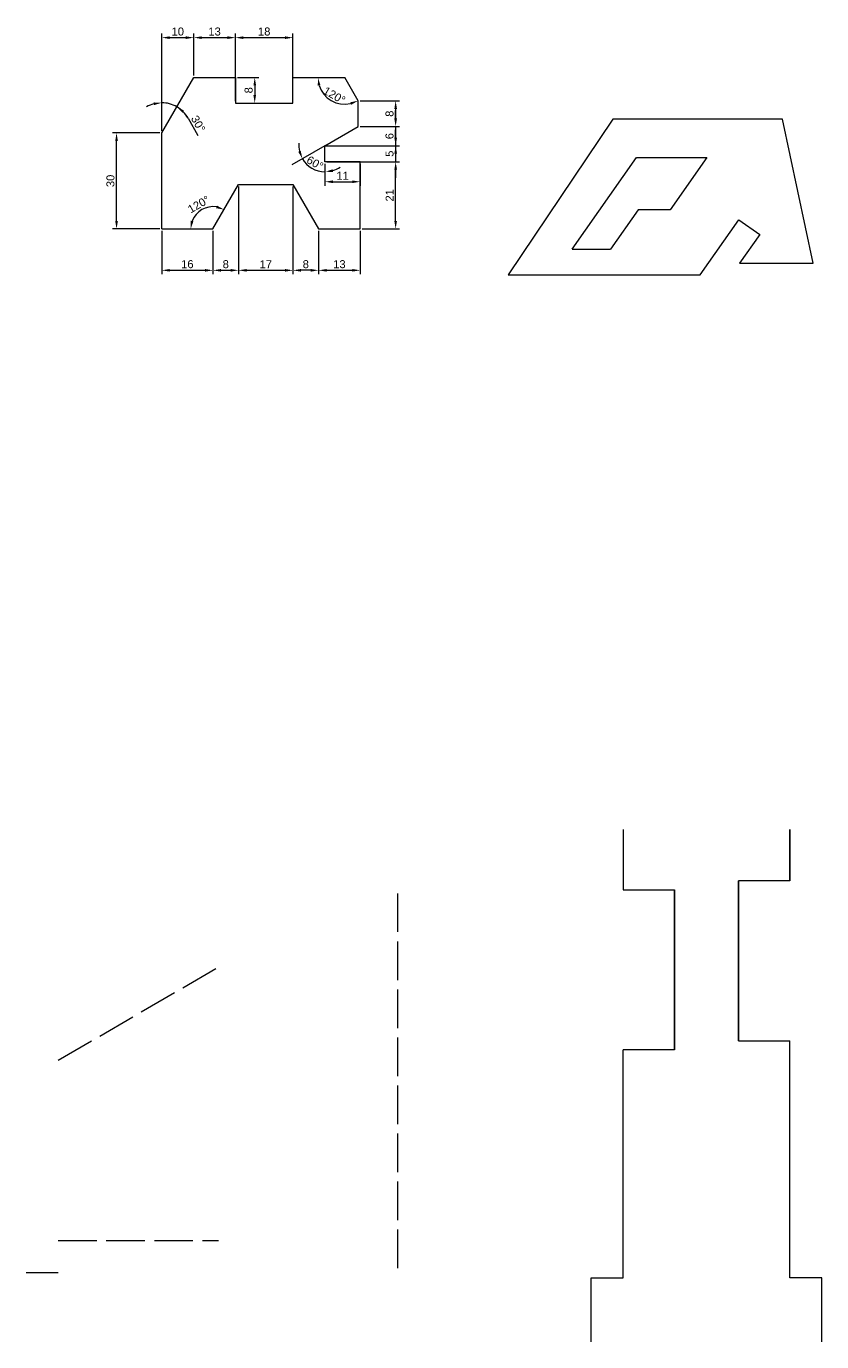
# Model space of a CAD drawing. Header units: millimetres. Extents: x -485 to 1, y -146 to 620.
# Drawn here: x -484.9 to -236.4, y -146.2 to 264.8 of the extents above; entities that cross this region are included whole.
import ezdxf

# ---------------------------------------------------------------- set-up
doc = ezdxf.new("R2010")
doc.units = ezdxf.units.MM
doc.linetypes.add('ACAD_ISO02W100', pattern=[15, 12, -3])
doc.styles.get("Standard").update_dxf_attribs({"font": 'arial.ttf'})
doc.dimstyles.new('ISO-25', dxfattribs={"dimtxt": 2.5, "dimasz": 2.5, "dimexe": 1.25, "dimexo": 0.625, "dimtad": 1, "dimtxsty": 'Standard', "dimcen": 2.5, "dimadec": 0, "dimazin": 0, "dimtfac": 1, "dimtmove": 0, "dimatfit": 3, "dimfxl": 1, "dimarcsym": 0})

# ---------------------------------------------------------------- blocks, each defined once
blk = doc.blocks.new('*D41')
at = {"color": 0, "lineweight": -2, "transparency": 16777216}
for p, q in [((-443.21, 231.5), (-457.96, 231.5)), ((-456.71, 204), (-456.71, 229)), ((-443.21, 201.5), (-457.96, 201.5))]:
    blk.add_line(p, q, dxfattribs=at)
at = {"color": 0, "transparency": 16777216}
for points in [[(-457.12, 229), (-456.29, 229), (-456.71, 231.5)], [(-457.12, 204), (-456.29, 204), (-456.71, 201.5)]]:
    blk.add_solid(points, dxfattribs=at)
at = {"layer": 'Defpoints', "color": 0, "transparency": 16777216}
for p in [(-456.71, 231.5), (-442.58, 231.5), (-442.58, 201.5)]:
    blk.add_point(p, dxfattribs=at)
at = {"color": 0, "transparency": 16777216, "insert": (-458.61, 216.5), "char_height": 2.5, "attachment_point": 5, "rotation": 90}
blk.add_mtext('30', dxfattribs=at)
blk = doc.blocks.new('*D42')
at = {"color": 0, "lineweight": -2, "transparency": 16777216}
for p, q in [((-442.58, 232.13), (-442.58, 262.51)), ((-440.08, 261.26), (-435.08, 261.26)), ((-432.58, 249.45), (-432.58, 262.51))]:
    blk.add_line(p, q, dxfattribs=at)
at = {"color": 0, "transparency": 16777216}
for points in [[(-440.08, 261.68), (-440.08, 260.84), (-442.58, 261.26)], [(-435.08, 261.68), (-435.08, 260.84), (-432.58, 261.26)]]:
    blk.add_solid(points, dxfattribs=at)
at = {"layer": 'Defpoints', "color": 0, "transparency": 16777216}
for p in [(-432.58, 261.26), (-432.58, 248.82), (-442.58, 231.5)]:
    blk.add_point(p, dxfattribs=at)
at = {"color": 0, "transparency": 16777216, "insert": (-437.58, 263.16), "char_height": 2.5, "attachment_point": 5}
blk.add_mtext('10', dxfattribs=at)
blk = doc.blocks.new('*D43')
at = {"color": 0, "lineweight": -2, "transparency": 16777216}
for p, q in [((-432.58, 249.45), (-432.58, 262.51)), ((-430.08, 261.26), (-422.08, 261.26)), ((-419.58, 249.45), (-419.58, 262.51))]:
    blk.add_line(p, q, dxfattribs=at)
at = {"color": 0, "transparency": 16777216}
for points in [[(-430.08, 261.68), (-430.08, 260.84), (-432.58, 261.26)], [(-422.08, 261.68), (-422.08, 260.84), (-419.58, 261.26)]]:
    blk.add_solid(points, dxfattribs=at)
at = {"layer": 'Defpoints', "color": 0, "transparency": 16777216}
for p in [(-419.58, 261.26), (-432.58, 248.82), (-419.58, 248.82)]:
    blk.add_point(p, dxfattribs=at)
at = {"color": 0, "transparency": 16777216, "insert": (-426.08, 263.16), "char_height": 2.5, "attachment_point": 5}
blk.add_mtext('13', dxfattribs=at)
blk = doc.blocks.new('*D44')
at = {"color": 0, "lineweight": -2, "transparency": 16777216}
for p, q in [((-419.58, 241.45), (-419.58, 262.51)), ((-417.08, 261.26), (-404.08, 261.26)), ((-401.58, 241.45), (-401.58, 262.51))]:
    blk.add_line(p, q, dxfattribs=at)
at = {"color": 0, "transparency": 16777216}
for points in [[(-417.08, 261.68), (-417.08, 260.84), (-419.58, 261.26)], [(-404.08, 261.68), (-404.08, 260.84), (-401.58, 261.26)]]:
    blk.add_solid(points, dxfattribs=at)
at = {"layer": 'Defpoints', "color": 0, "transparency": 16777216}
for p in [(-401.58, 261.26), (-419.58, 240.82), (-401.58, 240.82)]:
    blk.add_point(p, dxfattribs=at)
at = {"color": 0, "transparency": 16777216, "insert": (-410.58, 263.16), "char_height": 2.5, "attachment_point": 5}
blk.add_mtext('18', dxfattribs=at)
blk = doc.blocks.new('*D45')
at = {"color": 0, "lineweight": -2, "transparency": 16777216}
for p, q in [((-418.96, 248.82), (-412.28, 248.82)), ((-413.53, 246.32), (-413.53, 243.32)), ((-418.96, 240.82), (-412.28, 240.82))]:
    blk.add_line(p, q, dxfattribs=at)
at = {"color": 0, "transparency": 16777216}
for points in [[(-413.95, 246.32), (-413.12, 246.32), (-413.53, 248.82)], [(-413.95, 243.32), (-413.12, 243.32), (-413.53, 240.82)]]:
    blk.add_solid(points, dxfattribs=at)
at = {"layer": 'Defpoints', "color": 0, "transparency": 16777216}
for p in [(-419.58, 248.82), (-419.58, 240.82), (-413.53, 240.82)]:
    blk.add_point(p, dxfattribs=at)
at = {"color": 0, "transparency": 16777216, "insert": (-415.44, 244.82), "char_height": 2.5, "attachment_point": 5, "rotation": 90}
blk.add_mtext('8', dxfattribs=at)
blk = doc.blocks.new('*D46')
at = {"color": 0, "lineweight": -2, "transparency": 16777216}
for p, q in [((-380.57, 241.5), (-368.26, 241.5)), ((-369.51, 239), (-369.51, 236)), ((-380.57, 233.5), (-368.26, 233.5))]:
    blk.add_line(p, q, dxfattribs=at)
at = {"color": 0, "transparency": 16777216}
for points in [[(-369.92, 239), (-369.09, 239), (-369.51, 241.5)], [(-369.92, 236), (-369.09, 236), (-369.51, 233.5)]]:
    blk.add_solid(points, dxfattribs=at)
at = {"layer": 'Defpoints', "color": 0, "transparency": 16777216}
for p in [(-381.19, 241.5), (-381.19, 233.5), (-369.51, 233.5)]:
    blk.add_point(p, dxfattribs=at)
at = {"color": 0, "transparency": 16777216, "insert": (-371.41, 237.5), "char_height": 2.5, "attachment_point": 5, "rotation": 90}
blk.add_mtext('8', dxfattribs=at)
blk = doc.blocks.new('*D47')
at = {"color": 0, "lineweight": -2, "transparency": 16777216}
for p, q in [((-369.51, 236), (-369.51, 238.5)), ((-380.57, 233.5), (-368.26, 233.5)), ((-369.51, 233.5), (-369.51, 227.5)), ((-390.96, 227.5), (-368.26, 227.5)), ((-369.51, 225), (-369.51, 222.5))]:
    blk.add_line(p, q, dxfattribs=at)
at = {"color": 0, "transparency": 16777216}
for points in [[(-369.92, 236), (-369.09, 236), (-369.51, 233.5)], [(-369.92, 225), (-369.09, 225), (-369.51, 227.5)]]:
    blk.add_solid(points, dxfattribs=at)
at = {"layer": 'Defpoints', "color": 0, "transparency": 16777216}
for p in [(-381.19, 233.5), (-391.58, 227.5), (-369.51, 227.5)]:
    blk.add_point(p, dxfattribs=at)
at = {"color": 0, "transparency": 16777216, "insert": (-371.41, 230.5), "char_height": 2.5, "attachment_point": 5, "rotation": 90}
blk.add_mtext('6', dxfattribs=at)
blk = doc.blocks.new('*D48')
at = {"color": 0, "lineweight": -2, "transparency": 16777216}
for p, q in [((-369.51, 230), (-369.51, 232.5)), ((-390.96, 227.5), (-368.26, 227.5)), ((-369.51, 227.5), (-369.51, 222.5)), ((-390.96, 222.5), (-368.26, 222.5)), ((-369.51, 220), (-369.51, 217.5))]:
    blk.add_line(p, q, dxfattribs=at)
at = {"color": 0, "transparency": 16777216}
for points in [[(-369.92, 230), (-369.09, 230), (-369.51, 227.5)], [(-369.92, 220), (-369.09, 220), (-369.51, 222.5)]]:
    blk.add_solid(points, dxfattribs=at)
at = {"layer": 'Defpoints', "color": 0, "transparency": 16777216}
for p in [(-391.58, 227.5), (-391.58, 222.5), (-369.51, 222.5)]:
    blk.add_point(p, dxfattribs=at)
at = {"color": 0, "transparency": 16777216, "insert": (-371.4, 225), "char_height": 2.5, "attachment_point": 5, "rotation": 90}
blk.add_mtext('5', dxfattribs=at)
blk = doc.blocks.new('*D49')
at = {"color": 0, "lineweight": -2, "transparency": 16777216}
for p, q in [((-391.58, 221.88), (-391.58, 214.99)), ((-380.58, 221.88), (-380.58, 214.99)), ((-389.08, 216.24), (-383.08, 216.24))]:
    blk.add_line(p, q, dxfattribs=at)
at = {"color": 0, "transparency": 16777216}
for points in [[(-389.08, 216.66), (-389.08, 215.82), (-391.58, 216.24)], [(-383.08, 216.66), (-383.08, 215.82), (-380.58, 216.24)]]:
    blk.add_solid(points, dxfattribs=at)
at = {"layer": 'Defpoints', "color": 0, "transparency": 16777216}
for p in [(-391.58, 222.5), (-380.58, 222.5), (-380.58, 216.24)]:
    blk.add_point(p, dxfattribs=at)
at = {"color": 0, "transparency": 16777216, "insert": (-386.08, 218.12), "char_height": 2.5, "attachment_point": 5}
blk.add_mtext('11', dxfattribs=at)
blk = doc.blocks.new('*D50')
at = {"color": 0, "lineweight": -2, "transparency": 16777216}
for p, q in [((-379.96, 222.5), (-368.26, 222.5)), ((-369.51, 204), (-369.51, 220)), ((-379.96, 201.5), (-368.26, 201.5))]:
    blk.add_line(p, q, dxfattribs=at)
at = {"color": 0, "transparency": 16777216}
for points in [[(-369.92, 220), (-369.09, 220), (-369.51, 222.5)], [(-369.92, 204), (-369.09, 204), (-369.51, 201.5)]]:
    blk.add_solid(points, dxfattribs=at)
at = {"layer": 'Defpoints', "color": 0, "transparency": 16777216}
for p in [(-380.58, 222.5), (-369.51, 222.5), (-380.58, 201.5)]:
    blk.add_point(p, dxfattribs=at)
at = {"color": 0, "transparency": 16777216, "insert": (-371.39, 212), "char_height": 2.5, "attachment_point": 5, "rotation": 90}
blk.add_mtext('21', dxfattribs=at)
blk = doc.blocks.new('*D51')
at = {"color": 0, "lineweight": -2, "transparency": 16777216}
for p, q in [((-418.58, 214.74), (-418.58, 187.32)), ((-401.58, 214.74), (-401.58, 187.32)), ((-416.08, 188.57), (-404.08, 188.57))]:
    blk.add_line(p, q, dxfattribs=at)
at = {"color": 0, "transparency": 16777216}
for points in [[(-416.08, 188.98), (-416.08, 188.15), (-418.58, 188.57)], [(-404.08, 188.98), (-404.08, 188.15), (-401.58, 188.57)]]:
    blk.add_solid(points, dxfattribs=at)
at = {"layer": 'Defpoints', "color": 0, "transparency": 16777216}
for p in [(-418.58, 215.36), (-401.58, 215.36), (-401.58, 188.57)]:
    blk.add_point(p, dxfattribs=at)
at = {"color": 0, "transparency": 16777216, "insert": (-410.08, 190.45), "char_height": 2.5, "attachment_point": 5}
blk.add_mtext('17', dxfattribs=at)
blk = doc.blocks.new('*D52')
at = {"color": 0, "lineweight": -2, "transparency": 16777216}
for p, q in [((-426.58, 200.88), (-426.58, 187.32)), ((-418.58, 200.88), (-418.58, 187.32)), ((-424.08, 188.57), (-421.08, 188.57))]:
    blk.add_line(p, q, dxfattribs=at)
at = {"color": 0, "transparency": 16777216}
for points in [[(-424.08, 188.98), (-424.08, 188.15), (-426.58, 188.57)], [(-421.08, 188.98), (-421.08, 188.15), (-418.58, 188.57)]]:
    blk.add_solid(points, dxfattribs=at)
at = {"layer": 'Defpoints', "color": 0, "transparency": 16777216}
for p in [(-426.58, 201.5), (-418.58, 201.5), (-418.58, 188.57)]:
    blk.add_point(p, dxfattribs=at)
at = {"color": 0, "transparency": 16777216, "insert": (-422.58, 190.47), "char_height": 2.5, "attachment_point": 5}
blk.add_mtext('8', dxfattribs=at)
blk = doc.blocks.new('*D53')
at = {"color": 0, "lineweight": -2, "transparency": 16777216}
for p, q in [((-401.58, 200.88), (-401.58, 187.32)), ((-393.58, 200.88), (-393.58, 187.32)), ((-396.08, 188.57), (-399.08, 188.57))]:
    blk.add_line(p, q, dxfattribs=at)
at = {"color": 0, "transparency": 16777216}
for points in [[(-399.08, 188.98), (-399.08, 188.15), (-401.58, 188.57)], [(-396.08, 188.98), (-396.08, 188.15), (-393.58, 188.57)]]:
    blk.add_solid(points, dxfattribs=at)
at = {"layer": 'Defpoints', "color": 0, "transparency": 16777216}
for p in [(-401.58, 201.5), (-393.58, 201.5), (-401.58, 188.57)]:
    blk.add_point(p, dxfattribs=at)
at = {"color": 0, "transparency": 16777216, "insert": (-397.58, 190.47), "char_height": 2.5, "attachment_point": 5}
blk.add_mtext('8', dxfattribs=at)
blk = doc.blocks.new('*D54')
at = {"color": 0, "lineweight": -2, "transparency": 16777216}
for p, q in [((-442.58, 200.88), (-442.58, 187.32)), ((-426.58, 200.88), (-426.58, 187.32)), ((-440.08, 188.57), (-429.08, 188.57))]:
    blk.add_line(p, q, dxfattribs=at)
at = {"color": 0, "transparency": 16777216}
for points in [[(-440.08, 188.98), (-440.08, 188.15), (-442.58, 188.57)], [(-429.08, 188.98), (-429.08, 188.15), (-426.58, 188.57)]]:
    blk.add_solid(points, dxfattribs=at)
at = {"layer": 'Defpoints', "color": 0, "transparency": 16777216}
for p in [(-442.58, 201.5), (-426.58, 201.5), (-426.58, 188.57)]:
    blk.add_point(p, dxfattribs=at)
at = {"color": 0, "transparency": 16777216, "insert": (-434.58, 190.47), "char_height": 2.5, "attachment_point": 5}
blk.add_mtext('16', dxfattribs=at)
blk = doc.blocks.new('*D55')
at = {"color": 0, "lineweight": -2, "transparency": 16777216}
for p, q in [((-393.58, 200.88), (-393.58, 187.32)), ((-380.58, 200.88), (-380.58, 187.32)), ((-391.08, 188.57), (-383.08, 188.57))]:
    blk.add_line(p, q, dxfattribs=at)
at = {"color": 0, "transparency": 16777216}
for points in [[(-391.08, 188.98), (-391.08, 188.15), (-393.58, 188.57)], [(-383.08, 188.98), (-383.08, 188.15), (-380.58, 188.57)]]:
    blk.add_solid(points, dxfattribs=at)
at = {"layer": 'Defpoints', "color": 0, "transparency": 16777216}
for p in [(-393.58, 201.5), (-380.58, 201.5), (-380.58, 188.57)]:
    blk.add_point(p, dxfattribs=at)
at = {"color": 0, "transparency": 16777216, "insert": (-387.08, 190.47), "char_height": 2.5, "attachment_point": 5}
blk.add_mtext('13', dxfattribs=at)
blk = doc.blocks.new('*D56')
at = {"color": 0, "lineweight": -2, "transparency": 16777216}
blk.add_arc((-426.58, 201.5), 6.96, 80.6932, 159.3068, dxfattribs=at)
at = {"color": 0, "transparency": 16777216}
for points in [[(-425.32, 208.77), (-425.6, 207.98), (-423.1, 207.53)], [(-432.69, 203.89), (-433.51, 204.04), (-433.54, 201.5)]]:
    blk.add_solid(points, dxfattribs=at)
at = {"layer": 'Defpoints', "color": 0, "transparency": 16777216}
for p in [(-418.58, 215.36), (-427.79, 208.36), (-442.58, 201.5), (-426.58, 201.5), (-426.58, 201.5)]:
    blk.add_point(p, dxfattribs=at)
at = {"color": 0, "transparency": 16777216, "insert": (-431.02, 209.18), "char_height": 2.5, "attachment_point": 5, "rotation": 30}
blk.add_mtext('120°', dxfattribs=at)
blk = doc.blocks.new('*D57')
at = {"color": 0, "lineweight": -2, "transparency": 16777216}
blk.add_line((-434.36, 236.1), (-431.36, 230.73), dxfattribs=at)
for start, end in [(105.2506, 120.5011), (60, 90), (29.22, 60), (29.4989, 44.7494)]:
    blk.add_arc((-442.58, 231.5), 9.42, start, end, dxfattribs=at)
at = {"color": 0, "transparency": 16777216}
for points in [[(-445.12, 241.01), (-445.01, 240.18), (-442.58, 240.92)], [(-436.15, 237.81), (-435.64, 238.47), (-437.87, 239.66)]]:
    blk.add_solid(points, dxfattribs=at)
at = {"layer": 'Defpoints', "color": 0, "transparency": 16777216}
for p in [(-442.58, 247.18), (-432.58, 248.82), (-440.95, 240.78), (-442.58, 231.5), (-442.58, 231.5)]:
    blk.add_point(p, dxfattribs=at)
at = {"color": 0, "transparency": 16777216, "insert": (-431.2, 234.35), "char_height": 2.5, "attachment_point": 5, "rotation": 299.22}
blk.add_mtext('30°', dxfattribs=at)
blk = doc.blocks.new('*D58')
at = {"color": 0, "lineweight": -2, "transparency": 16777216}
blk.add_line((-391.58, 221.88), (-391.58, 218.1), dxfattribs=at)
for start, end in [(174.7357, 192.3678), (210, 270), (287.6322, 305.2643)]:
    blk.add_arc((-391.58, 227.5), 8.16, start, end, dxfattribs=at)
at = {"color": 0, "transparency": 16777216}
for points in [[(-399.16, 225.91), (-399.94, 225.61), (-398.65, 223.43)], [(-389.05, 219.32), (-389.18, 220.14), (-391.58, 219.35)]]:
    blk.add_solid(points, dxfattribs=at)
at = {"layer": 'Defpoints', "color": 0, "transparency": 16777216}
for p in [(-391.58, 227.5), (-391.58, 227.5), (-391.58, 222.5), (-401.98, 221.5), (-396.83, 221.26)]:
    blk.add_point(p, dxfattribs=at)
at = {"color": 0, "transparency": 16777216, "insert": (-394.71, 222.09), "char_height": 2.5, "attachment_point": 5, "rotation": 330}
blk.add_mtext('60°', dxfattribs=at)
blk = doc.blocks.new('*D59')
at = {"color": 0, "lineweight": -2, "transparency": 16777216}
blk.add_arc((-385.42, 248.82), 8.37, 197.1678, 282.8322, dxfattribs=at)
at = {"color": 0, "transparency": 16777216}
for points in [[(-393.83, 246.29), (-393.01, 246.42), (-393.79, 248.82)], [(-383.71, 241.05), (-383.41, 240.27), (-381.23, 241.57)]]:
    blk.add_solid(points, dxfattribs=at)
at = {"layer": 'Defpoints', "color": 0, "transparency": 16777216}
for p in [(-401.58, 248.82), (-385.42, 248.82), (-385.42, 248.82), (-391.83, 243.44), (-381.19, 241.5)]:
    blk.add_point(p, dxfattribs=at)
at = {"color": 0, "transparency": 16777216, "insert": (-388.66, 243.22), "char_height": 2.5, "attachment_point": 5, "rotation": 330}
blk.add_mtext('120°', dxfattribs=at)

msp = doc.modelspace()

# ---------------------------------------------------------------- linework, layer by layer
for p, q in [((-442.585, 231.504), (-432.585, 248.825)), ((-432.585, 248.825), (-419.585, 248.825)), ((-419.585, 248.825), (-419.585, 240.825)), ((-401.585, 240.825), (-401.585, 248.825)), ((-401.585, 248.825), (-385.419, 248.825)), ((-381.192, 241.504), (-385.419, 248.825)), ((-419.585, 240.825), (-401.585, 240.825)), ((-381.192, 233.504), (-381.192, 241.504)), ((-301.641, 235.782), (-334.366, 187.185)), ((-248.641, 235.782), (-301.641, 235.782)), ((-239.077, 190.787), (-248.641, 235.782)), ((-442.585, 201.504), (-442.585, 231.504)), ((-391.585, 227.504), (-381.192, 233.504)), ((-391.585, 227.504), (-401.977, 221.504)), ((-391.585, 222.504), (-391.585, 227.504)), ((-391.585, 227.504), (-379.585, 227.504)), ((-380.585, 222.504), (-391.585, 222.504)), ((-380.585, 201.504), (-380.585, 222.504)), ((-314.366, 195.185), (-294.291, 223.855)), ((-294.291, 223.855), (-272.291, 223.855)), ((-272.291, 223.855), (-283.762, 207.472)), ((-426.585, 201.504), (-418.585, 215.361)), ((-418.585, 215.361), (-401.585, 215.361)), ((-401.585, 215.361), (-393.585, 201.504)), ((-293.762, 207.472), (-302.366, 195.185)), ((-283.762, 207.472), (-293.762, 207.472)), ((-442.585, 201.504), (-426.585, 201.504)), ((-393.585, 201.504), (-380.585, 201.504)), ((-274.366, 187.185), (-262.321, 204.387)), ((-262.321, 204.387), (-255.768, 199.798)), ((-255.768, 199.798), (-262.077, 190.787)), ((-314.366, 195.185), (-302.366, 195.185)), ((-262.077, 190.787), (-239.077, 190.787)), ((-334.366, 187.185), (-274.366, 187.185)), ((-334.366, 187.185), (-314.366, 187.185)), ((-298.4, 13.843), (-298.4, -4.952)), ((-246.4, 13.843), (-246.4, -2.157)), ((-246.4, -2.157), (-246.4, 13.843)), ((-262.4, -52.157), (-262.4, -2.157)), ((-262.4, -52.157), (-262.4, -2.157)), ((-246.4, -2.157), (-262.4, -2.157)), ((-262.4, -2.157), (-262.4, -52.157)), ((-298.4, -4.952), (-282.4, -4.952)), ((-282.4, -54.952), (-282.4, -4.952)), ((-282.4, -4.952), (-282.4, -54.952)), ((-262.4, -52.157), (-246.4, -52.157)), ((-246.4, -126.157), (-246.4, -52.157)), ((-298.4, -126.157), (-298.4, -54.952)), ((-282.4, -54.952), (-298.4, -54.952)), ((-484.9, -124.506), (-474.9, -124.506)), ((-308.4, -146.157), (-308.4, -126.157)), ((-308.4, -146.157), (-308.4, -126.157)), ((-308.4, -126.157), (-298.4, -126.157)), ((-236.4, -126.157), (-246.4, -126.157)), ((-236.4, -146.157), (-236.4, -126.157)), ((-236.4, -146.157), (-236.4, -126.157))]:
    msp.add_line(p, q)
at = {"linetype": 'ACAD_ISO02W100'}
for p, q in [((-368.9, -6.157), (-368.9, -124.506)), ((-474.9, -58.251), (-424.9, -29.101)), ((-474.9, -114.506), (-424.9, -114.506))]:
    msp.add_line(p, q, dxfattribs=at)

# ---------------------------------------------------------------- dimensions: what is measured, and where the dimension line sits
for base, p1, p2, picture, middle in [((-432.585, 261.26), (-442.585, 231.504), (-432.585, 248.825), '*D42', (-437.585, 263.162)), ((-419.585, 261.26), (-432.585, 248.825), (-419.585, 248.825), '*D43', (-426.085, 263.162)), ((-401.585, 261.26), (-419.585, 240.825), (-401.585, 240.825), '*D44', (-410.585, 263.162)), ((-380.585, 216.24), (-391.585, 222.504), (-380.585, 222.504), '*D49', (-386.085, 218.12)), ((-401.585, 188.568), (-418.585, 215.361), (-401.585, 215.361), '*D51', (-410.085, 190.448)), ((-426.585, 188.568), (-442.585, 201.504), (-426.585, 201.504), '*D54', (-434.585, 190.469)), ((-418.585, 188.568), (-426.585, 201.504), (-418.585, 201.504), '*D52', (-422.585, 190.469)), ((-401.585, 188.568), (-393.585, 201.504), (-401.585, 201.504), '*D53', (-397.585, 190.469)), ((-380.585, 188.568), (-393.585, 201.504), (-380.585, 201.504), '*D55', (-387.085, 190.47))]:
    dim = msp.add_linear_dim(base=base, p1=p1, p2=p2, dimstyle='ISO-25')
    dim.commit()
    dim.dimension.update_dxf_attribs({"geometry": picture, "text_midpoint": middle})
for base, line1, line2, picture, middle in [((-440.949, 240.781), ((-442.585, 231.504), (-442.585, 247.182)), ((-442.585, 231.504), (-432.585, 248.825)), '*D57', (-431.201, 234.347)), ((-391.834, 243.442), ((-381.192, 241.504), (-385.419, 248.825)), ((-401.585, 248.825), (-385.419, 248.825)), '*D59', (-388.655, 243.219)), ((-396.827, 221.257), ((-391.585, 222.504), (-391.585, 227.504)), ((-391.585, 227.504), (-401.977, 221.504)), '*D58', (-394.712, 222.088)), ((-427.793, 208.358), ((-426.585, 201.504), (-418.585, 215.361)), ((-442.585, 201.504), (-426.585, 201.504)), '*D56', (-431.015, 209.178))]:
    dim = msp.add_angular_dim_2l(base=base, line1=line1, line2=line2, dimstyle='ISO-25')
    dim.commit()
    dim.dimension.update_dxf_attribs({"geometry": picture, "text_midpoint": middle})
for base, p1, p2, picture, middle in [((-413.534, 240.825), (-419.585, 248.825), (-419.585, 240.825), '*D45', (-415.436, 244.825)), ((-369.507, 227.504), (-381.192, 233.504), (-391.585, 227.504), '*D47', (-371.408, 230.504)), ((-369.507, 233.504), (-381.192, 241.504), (-381.192, 233.504), '*D46', (-371.408, 237.504)), ((-456.705, 231.504), (-442.585, 201.504), (-442.585, 231.504), '*D41', (-458.608, 216.504)), ((-369.507, 222.504), (-391.585, 227.504), (-391.585, 222.504), '*D48', (-371.403, 225.004)), ((-369.507, 222.504), (-380.585, 201.504), (-380.585, 222.504), '*D50', (-371.387, 212.004))]:
    dim = msp.add_linear_dim(base=base, p1=p1, p2=p2, angle=90, dimstyle='ISO-25')
    dim.commit()
    dim.dimension.update_dxf_attribs({"geometry": picture, "text_midpoint": middle})

doc.saveas('drawing.dxf')
